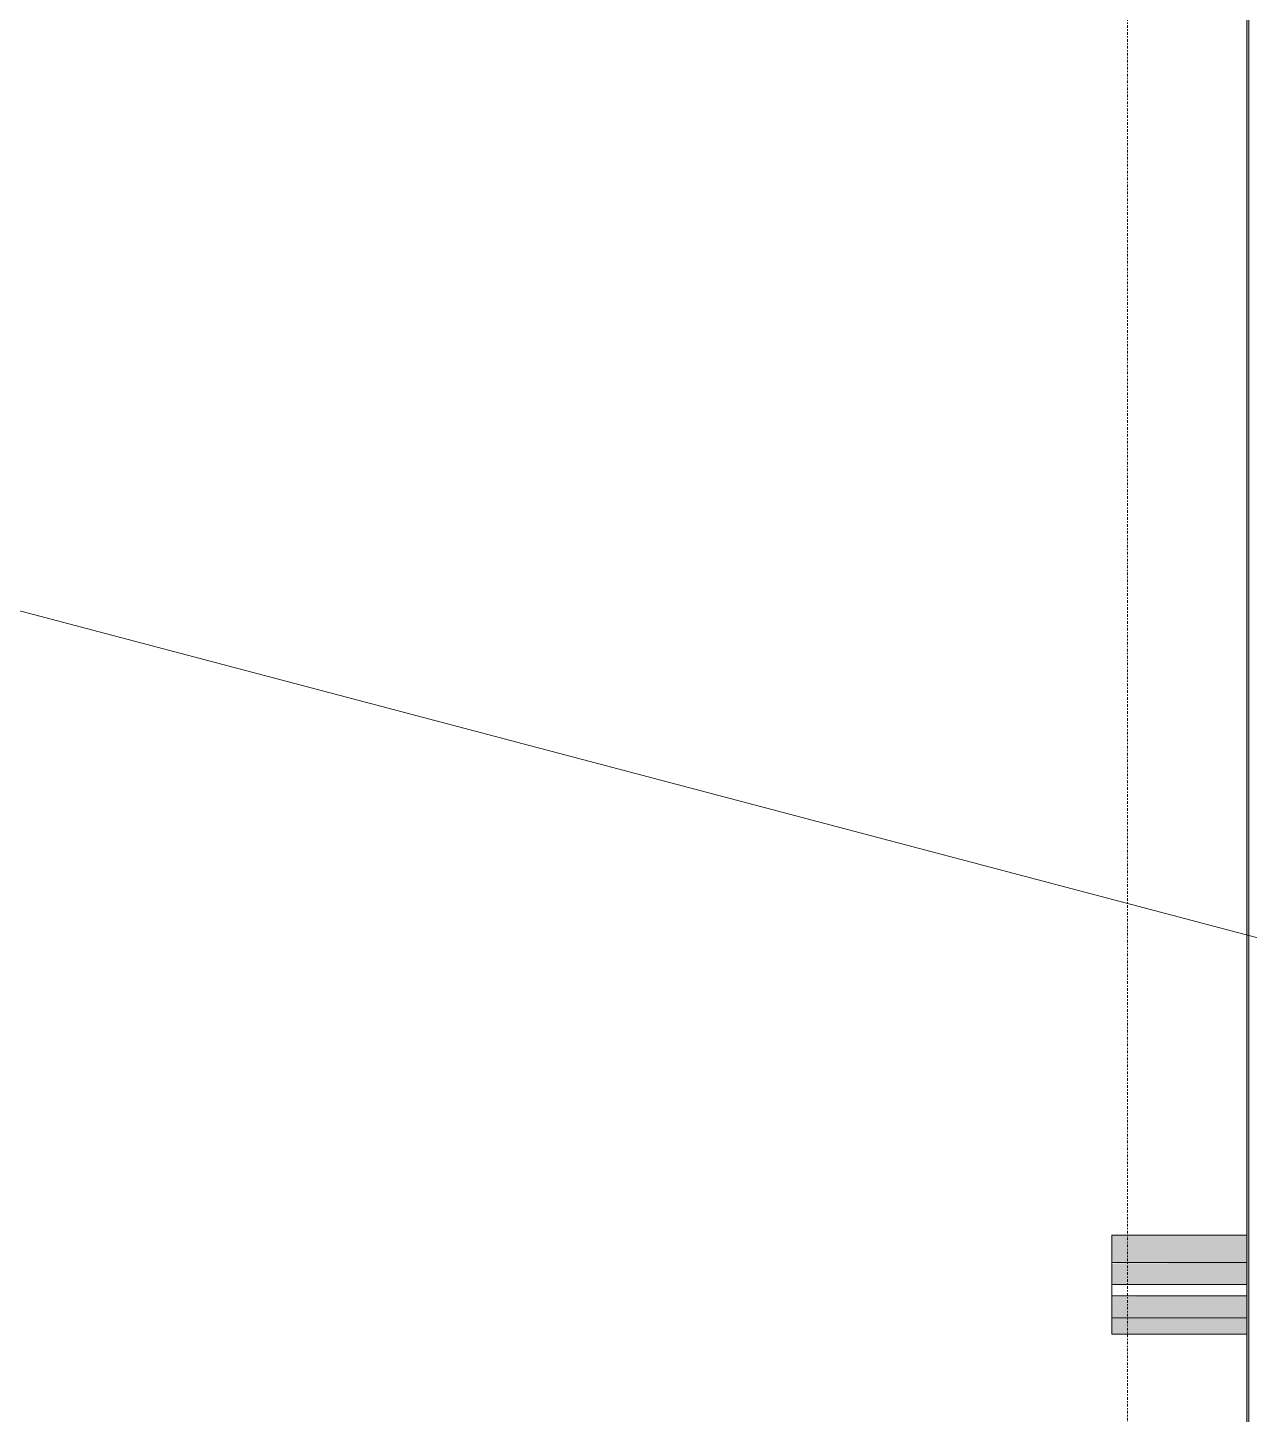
# Model space of a CAD drawing. Header units: inches. Extents: x 21380 to 98133, y -290 to 853.
# Drawn here: x 35169.5 to 35255.5, y 144.7 to 242.3 of the extents above; entities that cross this region are included whole.
import ezdxf

# ---------------------------------------------------------------- set-up
doc = ezdxf.new("R2010")
doc.units = ezdxf.units.IN
doc.header["$MEASUREMENT"] = 0
doc.linetypes.add('Dash Dot 3_16_', pattern=[0.3125, 0.1875, -0.0625, 0, -0.0625])
for name, color, linetype, lineweight in [('A-ANNO-IDEN', 131, 'Continuous', 9), ('A-ANNO-SYMB', 150, 'Continuous', 9), ('A-GLAZ-CWMG', 51, 'Continuous', 9), ('A-ROOF', 132, 'Continuous', 9), ('A-ROOF-PATT', 132, 'Continuous', 9), ('S-BEAM', 12, 'Continuous', 9)]:
    doc.layers.add(name, color=color, linetype=linetype, lineweight=lineweight)

# ---------------------------------------------------------------- blocks, each defined once
blk = doc.blocks.new('Rectangular Mullion - Profile_Polycarbonate_Upper and left-1528482-Building Section - East_West looking South')
at = {"layer": 'A-GLAZ-CWMG'}
blk.add_hatch(color=256, dxfattribs=at).paths.add_polyline_path([(-26284.75, 0.063), (-26284.75, 343.754), (-26284.875, 343.754), (-26284.813, 0.063)], flags=0)
for p, q in [((-26284.875, 343.754), (-26284.875, 1.456)), ((-26284.75, 343.754), (-26284.75, 0.063))]:
    blk.add_line(p, q, dxfattribs=at)
blk = doc.blocks.new('HSS-Hollow Structural Section - HSS1-1_2X1-1_2X1_8 - Obsolete-1395972-Building Section - East_West looking South')
at = {"layer": 'S-BEAM'}
for points in [[(-26284.93, 152.851), (-26284.875, 152.851), (-26284.93, 153.073), (-26294.39, 153.012), (-26294.39, 152.851), (-26293.703, 152.851)], [(-26284.93, 151.816), (-26284.875, 151.816), (-26284.93, 152.851), (-26294.39, 152.851), (-26294.39, 151.816), (-26293.703, 151.816)], [(-26284.93, 151.574), (-26284.875, 151.649), (-26284.93, 151.816), (-26294.39, 151.816), (-26294.39, 151.574), (-26293.703, 151.574)]]:
    blk.add_hatch(color=256, dxfattribs=at).paths.add_polyline_path(points, flags=0)
for p, q in [((-26284.93, 153.073), (-26294.39, 153.073)), ((-26294.39, 152.851), (-26294.39, 153.073)), ((-26294.39, 151.816), (-26294.39, 152.851)), ((-26294.39, 151.574), (-26294.39, 151.816)), ((-26294.39, 151.531), (-26294.39, 151.574)), ((-26294.39, 151.531), (-26284.93, 151.531))]:
    blk.add_line(p, q, dxfattribs=at)
blk = doc.blocks.new('HSS-Hollow Structural Section - HSS1-1_2X1-1_2X1_8 - Obsolete-V314-Building Section - East_West looking South')
at = {"layer": 'S-BEAM'}
for points in [[(-26293.703, 155.182), (-26284.875, 155.182), (-26284.875, 155.404), (-26294.39, 155.343), (-26294.39, 155.182)], [(-26293.703, 154.147), (-26284.875, 154.147), (-26284.875, 155.182), (-26294.39, 155.182), (-26294.39, 154.147)], [(-26284.875, 153.906), (-26284.93, 154.147), (-26294.39, 154.147), (-26294.39, 153.906), (-26284.93, 153.906)]]:
    blk.add_hatch(color=256, dxfattribs=at).paths.add_polyline_path(points, flags=0)
for p, q in [((-26284.875, 155.405), (-26294.39, 155.405)), ((-26294.39, 155.182), (-26294.39, 155.404)), ((-26294.39, 154.147), (-26294.39, 155.182)), ((-26294.39, 153.906), (-26294.39, 154.147)), ((-26294.39, 153.863), (-26294.39, 153.906)), ((-26294.39, 153.862), (-26284.93, 153.862))]:
    blk.add_line(p, q, dxfattribs=at)
blk = doc.blocks.new('HSS-Hollow Structural Section - HSS1-1_2X1-1_2X1_8 - Obsolete-1395973-Building Section - East_West looking South')
at = {"layer": 'S-BEAM'}
for points in [[(-26284.93, 150.65), (-26284.875, 150.65), (-26284.93, 151.531), (-26294.39, 151.531), (-26294.39, 150.65), (-26293.703, 150.65)], [(-26284.93, 150.409), (-26284.875, 150.483), (-26284.93, 150.65), (-26294.39, 150.65), (-26294.39, 150.409), (-26293.703, 150.409)]]:
    blk.add_hatch(color=256, dxfattribs=at).paths.add_polyline_path(points, flags=0)
for p, q in [((-26294.39, 150.65), (-26294.39, 151.531)), ((-26294.39, 150.409), (-26294.39, 150.65)), ((-26294.39, 150.366), (-26294.39, 150.409)), ((-26294.39, 150.365), (-26284.93, 150.365))]:
    blk.add_line(p, q, dxfattribs=at)

msp = doc.modelspace()

# ---------------------------------------------------------------- hatches: boundary and pattern name
at = {"layer": 'A-ROOF', "lineweight": 5}
msp.add_hatch(color=256, dxfattribs=at).paths.add_polyline_path([(35246.466, 155.404), (35255.294, 155.404), (35255.294, 157.348), (35245.779, 157.348), (35245.779, 155.404)], flags=0)
at = {"layer": 'A-ROOF-PATT'}
h = msp.add_hatch(dxfattribs=at)
h.set_pattern_fill('FP_43', color=256, style=0, pattern_type=2)
h.set_pattern_definition([(90, (-61540.169, 1103.646), (-16.082, 1e-15), [])])
h.paths.add_polyline_path([(35246.466, 153.073), (35255.294, 153.073), (35255.239, 153.863), (35245.779, 153.863), (35245.779, 153.073)], flags=0)

# ---------------------------------------------------------------- linework, layer by layer
at = {"layer": 'A-ANNO-IDEN', "color": 153}
msp.add_line((35312.287, 163.417), (35125.29, 212.78), dxfattribs=at)
at = {"layer": 'A-ANNO-SYMB', "linetype": 'Dash Dot 3_16_'}
msp.add_line((35246.879, 385.801), (35246.879, -54.123), dxfattribs=at)
at = {"layer": 'A-ROOF'}
for p, q in [((35245.779, 155.404), (35245.779, 157.348)), ((35245.779, 157.348), (35255.294, 157.348)), ((35245.779, 153.083), (35245.779, 153.863))]:
    msp.add_line(p, q, dxfattribs=at)

# ---------------------------------------------------------------- block references
at = {"layer": 'A-GLAZ-CWMG'}
msp.add_blockref('Rectangular Mullion - Profile_Polycarbonate_Upper and left-1528482-Building Section - East_West looking South', (61540.169, 0), dxfattribs=at)
at = {"layer": 'S-BEAM'}
for name in ['HSS-Hollow Structural Section - HSS1-1_2X1-1_2X1_8 - Obsolete-V314-Building Section - East_West looking South', 'HSS-Hollow Structural Section - HSS1-1_2X1-1_2X1_8 - Obsolete-1395972-Building Section - East_West looking South', 'HSS-Hollow Structural Section - HSS1-1_2X1-1_2X1_8 - Obsolete-1395973-Building Section - East_West looking South']:
    msp.add_blockref(name, (61540.169, 0), dxfattribs=at)

doc.saveas('drawing.dxf')
